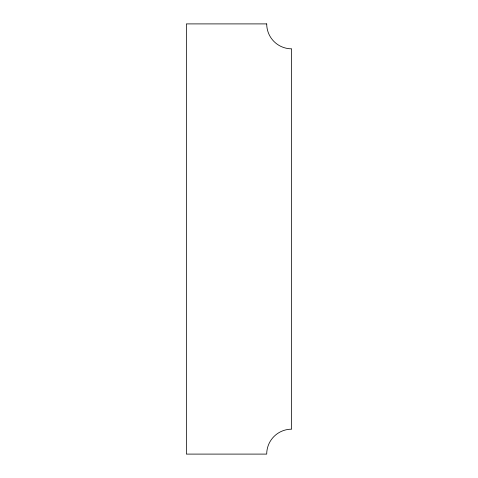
<?xml version="1.0" encoding="UTF-8"?>
<svg xmlns="http://www.w3.org/2000/svg" width="478" height="478" viewBox="0 0 478 478"><rect width="100%" height="100%" fill="white"/><g stroke="black" fill="none" stroke-linecap="round" stroke-linejoin="round"><path stroke-width="0.72" d="M266.706 23.9L186.366 23.9L186.366 454.1L266.706 454.1A24.922 24.922 0 0 1 291.634 429.178L291.634 48.822A24.922 24.922 0 0 1 266.706 23.9"/></g></svg>
